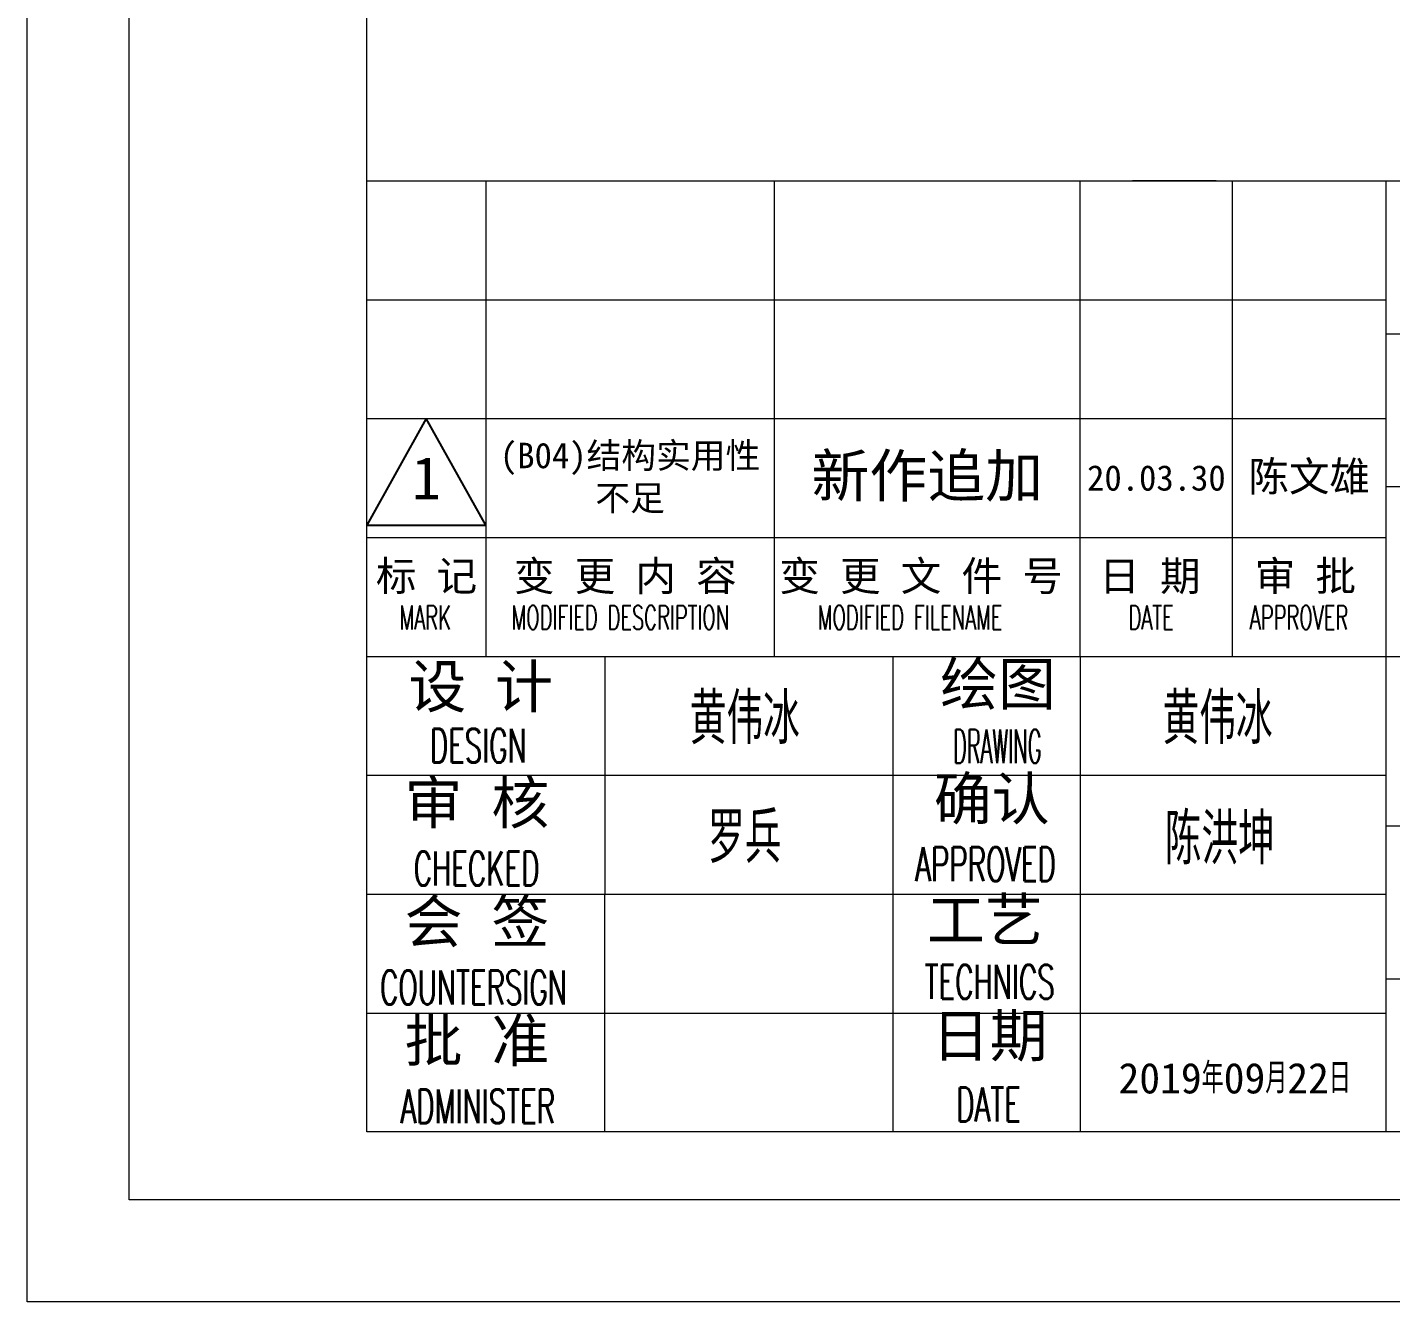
# Model space of a CAD drawing. Header units: millimetres. Extents: x 29078 to 32945, y -44812 to -43100.
# Drawn here: x 32483.2 to 32563.5, y -44812.3 to -44737.3 of the extents above; entities that cross this region are included whole.
import ezdxf

# ---------------------------------------------------------------- set-up
doc = ezdxf.new("R2010")
doc.units = ezdxf.units.MM
for name, color, linetype, lineweight in [('Title_frame', 7, 'Continuous', 13), ('TK', 7, 'Continuous', 13), ('标注线', 3, 'Continuous', 25)]:
    doc.layers.add(name, color=color, linetype=linetype, lineweight=lineweight)
doc.layers.add('不可打印', color=7, linetype='Continuous', lineweight=13, plot=False)
doc.styles.get("Standard").update_dxf_attribs({"font": 'simplex.shx', "bigfont": 'gbcbig.shx'})

# ---------------------------------------------------------------- blocks, each defined once
blk = doc.blocks.new('A$C75164159')
at = {"layer": 'TK', "ltscale": 2}
for p, q in [((-204, 6), (-204, 291)), ((-190, 10), (-190, 287)), ((-6, 6), (-204, 6))]:
    blk.add_line(p, q, dxfattribs=at)
at = {"layer": 'TK'}
blk.add_line((-10, 10), (-190, 10), dxfattribs=at)
at = {"layer": '不可打印', "color": 1, "linetype": 'Continuous', "ltscale": 2}
for p, q in [((-210, 0), (-210, 297)), ((0, 0), (-210, 0))]:
    blk.add_line(p, q, dxfattribs=at)
blk = doc.blocks.new('*U38')
at = {"layer": 'TK'}
for p, q in [((-1784.986, 12604.92), (-1784.986, 12576.92)), ((-1767.986, 12576.92), (-1767.986, 12604.92)), ((-1749.986, 12576.92), (-1749.986, 12604.92)), ((-1741.003, 12576.92), (-1741.003, 12604.92)), ((-1791.986, 12597.92), (-1731.986, 12597.92)), ((-1731.986, 12595.92), (-1611.986, 12595.92)), ((-1791.986, 12590.92), (-1731.986, 12590.92)), ((-1731.986, 12586.92), (-1611.986, 12586.92)), ((-1791.986, 12583.92), (-1731.986, 12583.92)), ((-1777.981, 12576.92), (-1777.986, 12548.92)), ((-1760.986, 12548.92), (-1760.986, 12576.92)), ((-1749.986, 12576.92), (-1749.986, 12548.92)), ((-1791.986, 12569.92), (-1731.986, 12569.92)), ((-1611.986, 12566.92), (-1731.986, 12566.92)), ((-1791.986, 12562.92), (-1731.986, 12562.92)), ((-1701.986, 12557.92), (-1731.986, 12557.92)), ((-1791.986, 12555.92), (-1731.986, 12555.92))]:
    blk.add_line(p, q, dxfattribs=at)
for points in [[(-1791.986, 12604.92), (-1611.986, 12604.92), (-1611.986, 12548.92), (-1791.986, 12548.92)], [(-1791.986, 12604.92), (-1731.986, 12604.92), (-1731.986, 12548.92), (-1791.986, 12548.92)]]:
    blk.add_lwpolyline(points, close=True, dxfattribs=at)
blk.add_lwpolyline([(-1791.986, 12576.92), (-1611.986, 12576.92)], dxfattribs=at)
at = {"layer": 'Title_frame', "color": 3, "linetype": 'Continuous'}
for s, height, width, p in [('MARK', 1.4, 0.6, (-1790.064, 12578.513)), ('MODIFIED DESCRIPTION', 1.4, 0.6, (-1783.47, 12578.513)), ('MODIFIED FILENAME', 1.4, 0.6, (-1765.435, 12578.513)), ('DATE', 1.4, 0.6, (-1747.135, 12578.513)), ('APPROVER', 1.4, 0.6, (-1739.998, 12578.513)), ('DESIGN', 2, 0.6, (-1788.278, 12570.664)), ('DRAWING', 2, 0.45, (-1757.464, 12570.625)), ('CHECKED', 2, 0.6, (-1789.225, 12563.427)), ('APPROVED', 2, 0.6, (-1759.689, 12563.687)), ('TECHNICS', 2, 0.6, (-1759.139, 12556.751)), ('COUNTERSIGN', 2, 0.6, (-1791.208, 12556.427)), ('ADMINISTER', 2, 0.6, (-1790.006, 12549.427)), ('DATE', 2, 0.6, (-1757.282, 12549.538))]:
    blk.add_text(s, height=height, dxfattribs=dict(at, width=width)).set_placement(p)
at = {"layer": 'TK', "color": 3, "attachment_point": 1}
for s, insert, char_height, width in [('{\\fFangSong_GB2312|b0|i0|c134|p49;标 记 }', (-1791.457, 12582.529), 1.75, 11.88299), ('{\\fFangSong_GB2312|b0|i0|c134|p49;变 更 内 容}', (-1783.327, 12582.529), 1.75, 16.66633), ('{\\fFangSong_GB2312|b0|i0|c134|p49;变 更 文 件 号}', (-1767.7, 12582.529), 1.75, 16.66633), ('{\\fFangSong_GB2312|b0|i0|c134|p49;日 期}', (-1748.86, 12582.529), 1.75, 11.88299), ('{\\fFangSong_GB2312|b0|i0|c134|p49;审 批}', (-1739.701, 12582.529), 1.75, 11.88299), ('{\\fFangSong_GB2312|b0|i0|c134|p49;设 计}', (-1789.544, 12576.4), 2.5, 16.9757), ('{\\fﾷￂￋￎ_GB2312|b0|i0|c134|p49;绘图}', (-1758.228, 12576.55), 2.5, 16.9757), ('{\\fFangSong_GB2312|b0|i0|c134|p49;审 核}', (-1789.765, 12569.562), 2.5, 16.9757), ('{\\fﾷￂￋￎ_GB2312|b0|i0|c134|p49;确认}', (-1758.601, 12569.797), 2.5, 16.9757), ('{\\fFangSong_GB2312|b0|i0|c134|p49;会 签}', (-1789.765, 12562.562), 2.5, 16.9757), ('{\\fﾷￂￋￎ_GB2312|b0|i0|c134|p49;工艺}', (-1759.001, 12562.662), 2.5, 16.9757), ('{\\fﾷￂￋￎ_GB2312|b0|i0|c134|p49;日期}', (-1758.722, 12555.843), 2.5, 16.9757), ('{\\fFangSong_GB2312|b0|i0|c134|p49;批 准}', (-1789.765, 12555.562), 2.5, 16.9757)]:
    blk.add_mtext(s, dxfattribs=dict(at, insert=insert, char_height=char_height, width=width))

msp = doc.modelspace()

# ---------------------------------------------------------------- linework, layer by layer
at = {"layer": 'TK'}
msp.add_line((32553.236, -44746.306), (32548.312, -44746.306), dxfattribs=at)
at = {"layer": '标注线'}
for p, q in [((32506.702, -44760.306), (32503.22, -44766.581)), ((32510.22, -44766.581), (32506.702, -44760.306)), ((32503.22, -44766.581), (32510.22, -44766.581))]:
    msp.add_line(p, q, dxfattribs=at)

# ---------------------------------------------------------------- block references
at = {"layer": 'TK'}
for name, p in [('A$C75164159', (32693.22, -44812.306)), ('*U38', (34295.206, -57351.226))]:
    msp.add_blockref(name, p, dxfattribs=at)

# ---------------------------------------------------------------- texts
at = {"layer": 'TK', "char_height": 3, "width": 15.168, "attachment_point": 5}
for s, insert in [('黄伟冰', (32525.473, -44777.972)), ('黄伟冰', (32553.312, -44777.972)), ('罗兵', (32525.472, -44784.972)), ('陈洪坤', (32553.447, -44785.058))]:
    msp.add_mtext(s, dxfattribs=dict(at, insert=insert))
at = {"layer": 'TK', "insert": (32554.324, -44799.154), "char_height": 1.8, "width": 17.11336, "attachment_point": 5, "line_spacing_factor": 0.833333}
msp.add_mtext('{\\fFangSong_GB2312|b0|i0|c134|p49;2019}年{\\fFangSong_GB2312|b0|i0|c134|p49;09}月{\\fFangSong_GB2312|b0|i0|c134|p49;22}日', dxfattribs=at)
at = {"layer": '标注线', "attachment_point": 5}
for s, insert, char_height, width in [('{\\fFangSong|b0|i0|c134|p49;(B04)结构实用性不足}', (32518.72, -44763.806), 1.5, 17), ('{\\fFangSong|b0|i0|c134|p49;新作追加}', (32536.22, -44763.806), 2.5, 18), ('{\\fFangSong|b0|i0|c134|p49;1}', (32506.72, -44763.806), 2.5, 7), ('{\\fFangSong|b0|i0|c134|p49;陈文雄}', (32558.712, -44763.806), 1.75, 9.01649), ('{\\fFangSong|b0|i0|c134|p49;20.03.30}', (32549.712, -44763.806), 1.5, 8.98351)]:
    msp.add_mtext(s, dxfattribs=dict(at, insert=insert, char_height=char_height, width=width))

doc.saveas('drawing.dxf')
